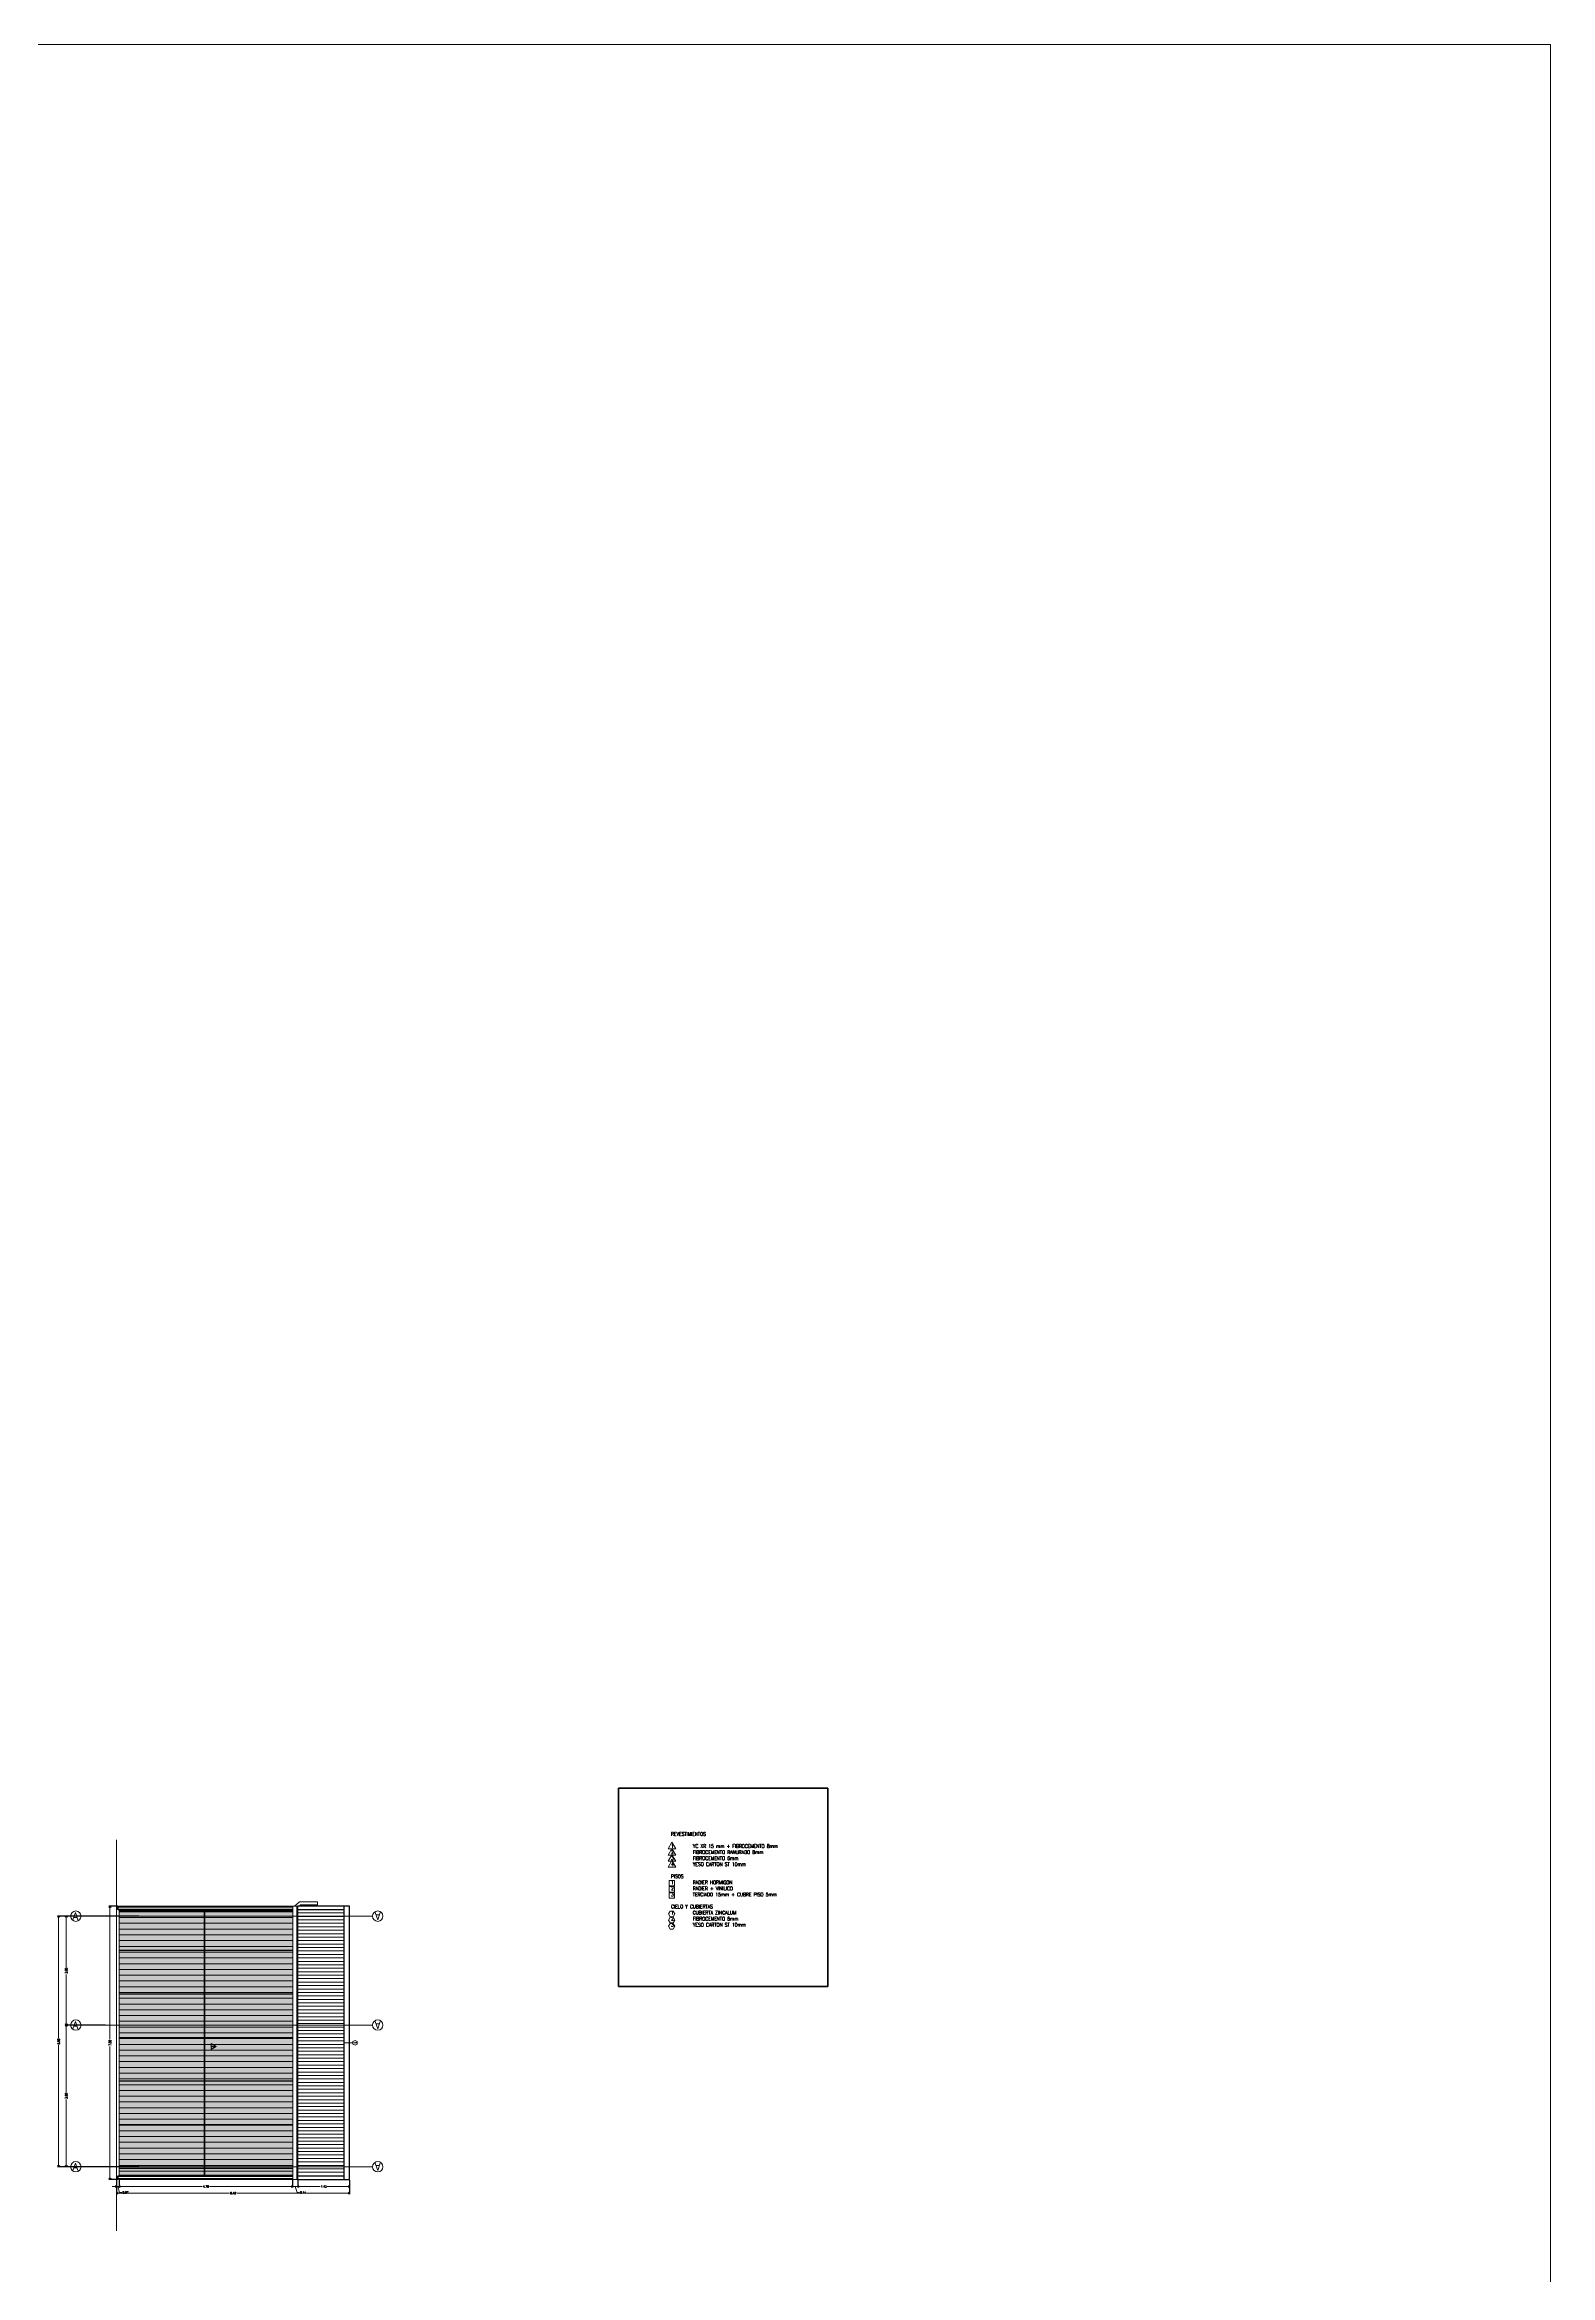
# Model space of a CAD drawing. Header units: metres. Extents: x -2 to 612, y -64 to 156.
# Drawn here: x 485.6 to 527.1, y 20.3 to 81.8 of the extents above; entities that cross this region are included whole.
import ezdxf
from ezdxf.enums import TextEntityAlignment as Align

# ---------------------------------------------------------------- set-up
doc = ezdxf.new("R2010")
doc.units = ezdxf.units.M
doc.header["$LTSCALE"] = 5
doc.header["$MEASUREMENT"] = 0
doc.layers.get('0').update_dxf_attribs({"color": 30})
doc.layers.get('DEFPOINTS').update_dxf_attribs({"color": 210})
for name, color, linetype, lineweight in [('A-ANNO-DIMS', 3, 'Continuous', 18), ('A-ANNO-NOTE', 7, 'Continuous', 35), ('A-ANNO-SYMB', 3, 'Continuous', 18), ('A-ANNO-TEXT', 3, 'Continuous', 18), ('A-ELEV-MBE1', 7, 'Continuous', 35), ('A-ELEV-MBE2', 4, 'Continuous', 25), ('A-FLOR-PATT', 8, 'Continuous', 18)]:
    doc.layers.add(name, color=color, linetype=linetype, lineweight=lineweight)
doc.styles.add('E-ROMANS', font='romans.shx', dxfattribs={"width": 0.8})
doc.dimstyles.new('E-0050_ARW_12', dxfattribs={"dimscale": 0.001, "dimtxt": 60, "dimasz": 60, "dimexe": 30, "dimexo": 20, "dimgap": 30, "dimtad": 0, "dimzin": 0, "dimdsep": 46, "dimtxsty": 'E-ROMANS', "dimblk": 'OPEN90', "dimcen": 30, "dimclrd": 256, "dimclre": 256, "dimclrt": 256, "dimadec": 0, "dimazin": 0, "dimtfac": 1, "dimtmove": 1, "dimatfit": 3, "dimldrblk": 'OPEN90', "dimfxl": 1, "dimtfill": 1, "dimtolj": 1, "dimtzin": 0, "dimlwd": -1, "dimarcsym": 0})

# ---------------------------------------------------------------- blocks, each defined once
blk = doc.blocks.new('_Open90')
at = {"color": 0, "linetype": 'ByBlock', "lineweight": -2}
for p, q in [((0, 0), (-1, 0)), ((-0.5, 0.5), (0, 0)), ((0, 0), (-0.5, -0.5))]:
    blk.add_line(p, q, dxfattribs=at)
blk = doc.blocks.new('*D1318')
at = {"layer": 'A-ANNO-DIMS', "lineweight": -2, "transparency": 16777216}
for p, q in [((486.44, 30.201), (486.167, 30.201)), ((486.44, 27.202), (486.167, 27.202))]:
    blk.add_line(p, q, dxfattribs=at)
at = {"layer": 'A-ANNO-DIMS', "transparency": 16777216}
for p, q in [((486.197, 30.141), (486.197, 28.805)), ((486.197, 27.262), (486.197, 28.598))]:
    blk.add_line(p, q, dxfattribs=at)
at = {"layer": 'DEFPOINTS', "color": 0, "transparency": 16777216}
for p in [(486.46, 30.201), (486.197, 27.202), (486.46, 27.202)]:
    blk.add_point(p, dxfattribs=at)
at = {"layer": 'A-ANNO-DIMS', "transparency": 16777216, "xscale": 0.06, "yscale": 0.06, "zscale": 0.06}
for p, rotation in [((486.197, 30.201), 90), ((486.197, 27.202), 270)]:
    blk.add_blockref('_Open90', p, dxfattribs=dict(at, rotation=rotation))
at = {"layer": 'A-ANNO-DIMS', "transparency": 16777216, "insert": (486.197, 28.702), "char_height": 0.06, "attachment_point": 5, "rotation": 90, "style": 'E-ROMANS', "bg_fill": 3, "box_fill_scale": 1.25, "bg_fill_color": 256, "bg_fill_true_color": 13158600, "bg_fill_transparency": 0}
blk.add_mtext('\\A1;3.00', dxfattribs=at)
blk = doc.blocks.new('*D1319')
at = {"layer": 'A-ANNO-DIMS', "lineweight": -2, "transparency": 16777216}
for p, q in [((487.281, 27.202), (486.167, 27.202)), ((488.196, 23.299), (486.167, 23.299))]:
    blk.add_line(p, q, dxfattribs=at)
at = {"layer": 'A-ANNO-DIMS', "transparency": 16777216}
for p, q in [((486.197, 27.142), (486.197, 25.354)), ((486.197, 23.359), (486.197, 25.147))]:
    blk.add_line(p, q, dxfattribs=at)
at = {"layer": 'DEFPOINTS', "color": 0, "transparency": 16777216}
for p in [(487.301, 27.202), (486.197, 23.299), (488.216, 23.299)]:
    blk.add_point(p, dxfattribs=at)
at = {"layer": 'A-ANNO-DIMS', "transparency": 16777216, "xscale": 0.06, "yscale": 0.06, "zscale": 0.06}
for p, rotation in [((486.197, 27.202), 90), ((486.197, 23.299), 270)]:
    blk.add_blockref('_Open90', p, dxfattribs=dict(at, rotation=rotation))
at = {"layer": 'A-ANNO-DIMS', "transparency": 16777216, "insert": (486.197, 25.251), "char_height": 0.06, "attachment_point": 5, "rotation": 90, "style": 'E-ROMANS', "bg_fill": 3, "box_fill_scale": 1.25, "bg_fill_color": 256, "bg_fill_true_color": 13158600, "bg_fill_transparency": 0}
blk.add_mtext('\\A1;3.90', dxfattribs=at)
blk = doc.blocks.new('*D1320')
at = {"layer": 'A-ANNO-DIMS', "lineweight": -2, "transparency": 16777216}
for p, q in [((488.196, 30.201), (485.957, 30.201)), ((487.281, 23.299), (485.957, 23.299))]:
    blk.add_line(p, q, dxfattribs=at)
at = {"layer": 'A-ANNO-DIMS', "transparency": 16777216}
for p, q in [((485.987, 30.141), (485.987, 26.852)), ((485.987, 23.359), (485.987, 26.648))]:
    blk.add_line(p, q, dxfattribs=at)
at = {"layer": 'DEFPOINTS', "color": 0, "transparency": 16777216}
for p in [(488.216, 30.201), (485.987, 23.299), (487.301, 23.299)]:
    blk.add_point(p, dxfattribs=at)
at = {"layer": 'A-ANNO-DIMS', "transparency": 16777216, "xscale": 0.06, "yscale": 0.06, "zscale": 0.06}
for p, rotation in [((485.987, 30.201), 90), ((485.987, 23.299), 270)]:
    blk.add_blockref('_Open90', p, dxfattribs=dict(at, rotation=rotation))
at = {"layer": 'A-ANNO-DIMS', "transparency": 16777216, "insert": (485.987, 26.75), "char_height": 0.06, "attachment_point": 5, "rotation": 90, "style": 'E-ROMANS', "bg_fill": 3, "box_fill_scale": 1.25, "bg_fill_color": 256, "bg_fill_true_color": 13158600, "bg_fill_transparency": 0}
blk.add_mtext('\\A1;6.90', dxfattribs=at)
blk = doc.blocks.new('*D1537')
at = {"layer": 'A-ANNO-DIMS', "transparency": 16777216}
for p, q in [((487.524, 22.755), (487.464, 22.755)), ((487.617, 22.755), (487.667, 22.59)), ((487.71, 22.755), (487.77, 22.755)), ((487.667, 22.59), (487.727, 22.59))]:
    blk.add_line(p, q, dxfattribs=at)
at = {"layer": 'A-ANNO-DIMS', "lineweight": -2, "transparency": 16777216}
for p, q in [((487.584, 22.942), (487.584, 22.725)), ((487.65, 22.931), (487.65, 22.725))]:
    blk.add_line(p, q, dxfattribs=at)
at = {"layer": 'DEFPOINTS', "color": 0, "transparency": 16777216}
for p in [(487.584, 22.962), (487.65, 22.951)]:
    blk.add_point(p, dxfattribs=at)
at = {"layer": 'A-ANNO-DIMS', "transparency": 16777216, "insert": (487.83, 22.59), "char_height": 0.06, "attachment_point": 5, "style": 'E-ROMANS', "bg_fill": 3, "box_fill_scale": 1.25, "bg_fill_color": 256, "bg_fill_true_color": 13158600, "bg_fill_transparency": 0}
blk.add_mtext('\\A1;0.07', dxfattribs=at)
at = {"layer": 'A-ANNO-DIMS', "transparency": 16777216}
blk.add_line((487.584, 22.755), (487.65, 22.755), dxfattribs=at)
blk.add_line((487.584, 22.755), (487.65, 22.755), dxfattribs=at)
at = {"layer": 'DEFPOINTS', "color": 0, "transparency": 16777216}
blk.add_point((487.65, 22.755), dxfattribs=at)
at = {"layer": 'A-ANNO-DIMS', "transparency": 16777216, "xscale": 0.06, "yscale": 0.06, "zscale": 0.06}
blk.add_blockref('_Open90', (487.584, 22.755), dxfattribs=at)
at = {"layer": 'A-ANNO-DIMS', "transparency": 16777216, "xscale": 0.06, "yscale": 0.06, "zscale": 0.06, "rotation": 180}
blk.add_blockref('_Open90', (487.65, 22.755), dxfattribs=at)
blk = doc.blocks.new('*D1538')
at = {"layer": 'A-ANNO-DIMS', "lineweight": -2, "transparency": 16777216}
for p, q in [((487.65, 22.931), (487.65, 22.725)), ((492.434, 22.931), (492.434, 22.725))]:
    blk.add_line(p, q, dxfattribs=at)
at = {"layer": 'A-ANNO-DIMS', "transparency": 16777216}
for p, q in [((487.71, 22.755), (489.939, 22.755)), ((492.374, 22.755), (490.145, 22.755))]:
    blk.add_line(p, q, dxfattribs=at)
at = {"layer": 'DEFPOINTS', "color": 0, "transparency": 16777216}
for p in [(487.65, 22.951), (492.434, 22.951), (492.434, 22.755)]:
    blk.add_point(p, dxfattribs=at)
at = {"layer": 'A-ANNO-DIMS', "transparency": 16777216, "xscale": 0.06, "yscale": 0.06, "zscale": 0.06, "rotation": 180}
blk.add_blockref('_Open90', (487.65, 22.755), dxfattribs=at)
at = {"layer": 'A-ANNO-DIMS', "transparency": 16777216, "xscale": 0.06, "yscale": 0.06, "zscale": 0.06}
blk.add_blockref('_Open90', (492.434, 22.755), dxfattribs=at)
at = {"layer": 'A-ANNO-DIMS', "transparency": 16777216, "insert": (490.042, 22.755), "char_height": 0.06, "attachment_point": 5, "style": 'E-ROMANS', "bg_fill": 3, "box_fill_scale": 1.25, "bg_fill_color": 256, "bg_fill_true_color": 13158600, "bg_fill_transparency": 0}
blk.add_mtext('\\A1;4.78', dxfattribs=at)
blk = doc.blocks.new('*D1539')
at = {"layer": 'A-ANNO-DIMS', "transparency": 16777216}
for p, q in [((492.374, 22.755), (492.314, 22.755)), ((492.504, 22.755), (492.554, 22.59)), ((492.634, 22.755), (492.694, 22.755)), ((492.554, 22.59), (492.614, 22.59))]:
    blk.add_line(p, q, dxfattribs=at)
at = {"layer": 'A-ANNO-DIMS', "lineweight": -2, "transparency": 16777216}
for p, q in [((492.434, 22.931), (492.434, 22.725)), ((492.574, 22.931), (492.574, 22.725))]:
    blk.add_line(p, q, dxfattribs=at)
at = {"layer": 'DEFPOINTS', "color": 0, "transparency": 16777216}
for p in [(492.434, 22.951), (492.574, 22.951)]:
    blk.add_point(p, dxfattribs=at)
at = {"layer": 'A-ANNO-DIMS', "transparency": 16777216, "insert": (492.718, 22.59), "char_height": 0.06, "attachment_point": 5, "style": 'E-ROMANS', "bg_fill": 3, "box_fill_scale": 1.25, "bg_fill_color": 256, "bg_fill_true_color": 13158600, "bg_fill_transparency": 0}
blk.add_mtext('\\A1;0.14', dxfattribs=at)
at = {"layer": 'A-ANNO-DIMS', "transparency": 16777216}
blk.add_line((492.434, 22.755), (492.574, 22.755), dxfattribs=at)
blk.add_line((492.434, 22.755), (492.574, 22.755), dxfattribs=at)
at = {"layer": 'DEFPOINTS', "color": 0, "transparency": 16777216}
blk.add_point((492.574, 22.755), dxfattribs=at)
at = {"layer": 'A-ANNO-DIMS', "transparency": 16777216, "xscale": 0.06, "yscale": 0.06, "zscale": 0.06}
blk.add_blockref('_Open90', (492.434, 22.755), dxfattribs=at)
at = {"layer": 'A-ANNO-DIMS', "transparency": 16777216, "xscale": 0.06, "yscale": 0.06, "zscale": 0.06, "rotation": 180}
blk.add_blockref('_Open90', (492.574, 22.755), dxfattribs=at)
blk = doc.blocks.new('*D1540')
at = {"layer": 'A-ANNO-DIMS', "lineweight": -2, "transparency": 16777216}
for p, q in [((492.574, 22.931), (492.574, 22.725)), ((494.003, 22.931), (494.003, 22.725))]:
    blk.add_line(p, q, dxfattribs=at)
at = {"layer": 'A-ANNO-DIMS', "transparency": 16777216}
for p, q in [((492.634, 22.755), (493.189, 22.755)), ((493.943, 22.755), (493.389, 22.755))]:
    blk.add_line(p, q, dxfattribs=at)
at = {"layer": 'DEFPOINTS', "color": 0, "transparency": 16777216}
for p in [(492.574, 22.951), (494.003, 22.951), (494.003, 22.755)]:
    blk.add_point(p, dxfattribs=at)
at = {"layer": 'A-ANNO-DIMS', "transparency": 16777216, "xscale": 0.06, "yscale": 0.06, "zscale": 0.06, "rotation": 180}
blk.add_blockref('_Open90', (492.574, 22.755), dxfattribs=at)
at = {"layer": 'A-ANNO-DIMS', "transparency": 16777216, "xscale": 0.06, "yscale": 0.06, "zscale": 0.06}
blk.add_blockref('_Open90', (494.003, 22.755), dxfattribs=at)
at = {"layer": 'A-ANNO-DIMS', "transparency": 16777216, "insert": (493.289, 22.755), "char_height": 0.06, "attachment_point": 5, "style": 'E-ROMANS', "bg_fill": 3, "box_fill_scale": 1.25, "bg_fill_color": 256, "bg_fill_true_color": 13158600, "bg_fill_transparency": 0}
blk.add_mtext('\\A1;1.43', dxfattribs=at)
blk = doc.blocks.new('*D909')
at = {"layer": 'A-ANNO-DIMS', "lineweight": -2, "transparency": 16777216}
for p, q in [((487.584, 22.942), (487.584, 22.541)), ((494.003, 22.931), (494.003, 22.541))]:
    blk.add_line(p, q, dxfattribs=at)
at = {"layer": 'A-ANNO-DIMS', "transparency": 16777216}
for p, q in [((487.644, 22.571), (490.692, 22.571)), ((493.943, 22.571), (490.896, 22.571))]:
    blk.add_line(p, q, dxfattribs=at)
at = {"layer": 'DEFPOINTS', "color": 0, "transparency": 16777216}
for p in [(487.584, 22.962), (494.003, 22.951), (494.003, 22.571)]:
    blk.add_point(p, dxfattribs=at)
at = {"layer": 'A-ANNO-DIMS', "transparency": 16777216, "xscale": 0.06, "yscale": 0.06, "zscale": 0.06, "rotation": 180}
blk.add_blockref('_Open90', (487.584, 22.571), dxfattribs=at)
at = {"layer": 'A-ANNO-DIMS', "transparency": 16777216, "xscale": 0.06, "yscale": 0.06, "zscale": 0.06}
blk.add_blockref('_Open90', (494.003, 22.571), dxfattribs=at)
at = {"layer": 'A-ANNO-DIMS', "transparency": 16777216, "insert": (490.794, 22.571), "char_height": 0.06, "attachment_point": 5, "style": 'E-ROMANS', "bg_fill": 3, "box_fill_scale": 1.25, "bg_fill_color": 256, "bg_fill_true_color": 13158600, "bg_fill_transparency": 0}
blk.add_mtext('\\A1;6.42', dxfattribs=at)
blk = doc.blocks.new('*D1541')
at = {"layer": 'A-ANNO-DIMS', "lineweight": -2, "transparency": 16777216}
for p, q in [((487.63, 30.473), (487.369, 30.473)), ((487.63, 22.951), (487.369, 22.951))]:
    blk.add_line(p, q, dxfattribs=at)
at = {"layer": 'A-ANNO-DIMS', "transparency": 16777216}
for p, q in [((487.399, 30.413), (487.399, 26.815)), ((487.399, 23.011), (487.399, 26.608))]:
    blk.add_line(p, q, dxfattribs=at)
at = {"layer": 'DEFPOINTS', "color": 0, "transparency": 16777216}
for p in [(487.65, 30.473), (487.399, 22.951), (487.65, 22.951)]:
    blk.add_point(p, dxfattribs=at)
at = {"layer": 'A-ANNO-DIMS', "transparency": 16777216, "xscale": 0.06, "yscale": 0.06, "zscale": 0.06}
for p, rotation in [((487.399, 30.473), 90), ((487.399, 22.951), 270)]:
    blk.add_blockref('_Open90', p, dxfattribs=dict(at, rotation=rotation))
at = {"layer": 'A-ANNO-DIMS', "transparency": 16777216, "insert": (487.399, 26.712), "char_height": 0.06, "attachment_point": 5, "rotation": 90, "style": 'E-ROMANS', "bg_fill": 3, "box_fill_scale": 1.25, "bg_fill_color": 256, "bg_fill_true_color": 13158600, "bg_fill_transparency": 0}
blk.add_mtext('\\A1;7.52', dxfattribs=at)

msp = doc.modelspace()

# ---------------------------------------------------------------- hatches: boundary and pattern name
at = {"layer": 'A-FLOR-PATT'}
h = msp.add_hatch(color=256, dxfattribs=at)
h.paths.add_polyline_path([(490.00409, 30.36158), (487.65009, 30.36158), (487.65009, 29.26258), (490.00409, 29.26258)])
h.paths.add_polyline_path([(492.4345, 30.36158), (490.00409, 30.36158), (490.00409, 29.26258), (492.4345, 29.26258)])
h.paths.add_polyline_path([(492.4345, 29.26258), (490.00409, 29.26258), (490.00409, 28.06258), (492.4345, 28.06258)])
h.paths.add_polyline_path([(490.00409, 29.26258), (487.65009, 29.26258), (487.65009, 28.06258), (490.00409, 28.06258)])
h.paths.add_polyline_path([(490.00409, 28.06258), (487.65009, 28.06258), (487.65009, 26.86258), (490.00409, 26.86258)])
h.paths.add_polyline_path([(492.4345, 28.06258), (490.00409, 28.06258), (490.00409, 26.86258), (492.4345, 26.86258)])
h.paths.add_polyline_path([(492.4345, 26.86258), (490.00409, 26.86258), (490.00409, 25.66258), (492.4345, 25.66258)])
h.paths.add_polyline_path([(490.00409, 26.86258), (487.65009, 26.86258), (487.65009, 25.66258), (490.00409, 25.66258)])
h.paths.add_polyline_path([(490.00409, 25.66258), (487.65009, 25.66258), (487.65009, 24.46258), (490.00409, 24.46258)])
h.paths.add_polyline_path([(492.4345, 25.66258), (490.00409, 25.66258), (490.00409, 24.46258), (492.4345, 24.46258)])
h.paths.add_polyline_path([(492.4345, 24.46258), (490.00409, 24.46258), (490.00409, 23.26258), (492.4345, 23.26258)])
h.paths.add_polyline_path([(490.00409, 24.46258), (487.65009, 24.46258), (487.65009, 23.26258), (490.00409, 23.26258)])
h.paths.add_polyline_path([(490.00409, 23.26258), (487.65009, 23.26258), (487.65009, 23.06153), (490.00409, 23.06153)])
h.paths.add_polyline_path([(492.4345, 23.26258), (490.00409, 23.26258), (490.00409, 23.06153), (492.4345, 23.06153)])
h = msp.add_hatch(dxfattribs=at)
h.set_pattern_fill('LINE', color=256, scale=0.03, angle=90, style=0)
h.set_pattern_definition([(7e-15, (1134.81827, 4e-14), (1e-17, -0.09525), [])])
h.paths.add_polyline_path([(493.85331, 30.37258), (493.85331, 23.05052), (492.5745, 23.05052), (492.5745, 30.37258)])

# ---------------------------------------------------------------- linework, layer by layer
at = {"layer": 'A-ANNO-DIMS'}
for points in [[(492.488, 30.47258), (492.62035, 30.59172), (493.12035, 30.59172), (493.12035, 30.51672)], [(492.6001, 30.47258), (492.64913, 30.51672), (493.12035, 30.51672)]]:
    msp.add_lwpolyline(points, dxfattribs=at)
at = {"layer": 'A-ANNO-NOTE'}
msp.add_lwpolyline([(501.41182, 33.72514), (507.17484, 33.72514), (507.17484, 28.26408), (501.41182, 28.26408)], close=True, dxfattribs=at)
at = {"layer": 'A-ANNO-SYMB'}
for p, q in [((486.60264, 30.20104), (494.63484, 30.20104)), ((487.65009, 30.47258), (492.5745, 30.47258)), ((492.4345, 22.95052), (492.4345, 30.47258)), ((492.5745, 30.47258), (492.5745, 22.95052)), ((486.60264, 27.20204), (494.63485, 27.20204)), ((486.60264, 23.29904), (494.63484, 23.29904)), ((487.65009, 22.95052), (492.4345, 22.95052)), ((492.5745, 22.95052), (492.4345, 22.95052))]:
    msp.add_line(p, q, dxfattribs=at)
for points in [[(487.58409, 21.53218), (487.58409, 32.3019)], [(487.65009, 30.45893), (487.65009, 30.47258)], [(487.65009, 23.0392), (487.65009, 30.38393)], [(487.65009, 22.95052), (487.65009, 22.9642)]]:
    msp.add_lwpolyline(points, dxfattribs=at)
for centre in [(494.77787, 30.20104), (494.77788, 27.20204), (494.77787, 23.29904)]:
    msp.add_circle(centre, 0.14303, dxfattribs=at)
at = {"layer": 'A-ANNO-TEXT'}
msp.add_line((493.85331, 26.71155), (494.09411, 26.71155), dxfattribs=at)
for points in [[(502.8819, 32.2353), (502.77731, 32.05415), (502.98648, 32.05415)], [(502.8819, 32.06294), (502.77731, 31.88179), (502.98648, 31.88179)], [(502.8819, 31.89459), (502.77731, 31.71344), (502.98648, 31.71344)], [(502.8819, 31.73025), (502.77731, 31.5491), (502.98648, 31.5491)], [(502.80435, 31.18439), (502.95435, 31.18439), (502.95435, 31.03439), (502.80435, 31.03439)], [(502.80435, 31.01605), (502.95435, 31.01605), (502.95435, 30.86605), (502.80435, 30.86605)], [(502.80435, 30.8477), (502.95435, 30.8477), (502.95435, 30.6977), (502.80435, 30.6977)], [(502.92027, 30.18472), (502.96516, 30.26247), (502.92027, 30.34021), (502.8305, 30.34021), (502.78561, 30.26247), (502.8305, 30.18472)], [(502.92027, 30.01638), (502.96516, 30.09412), (502.92027, 30.17187), (502.8305, 30.17187), (502.78561, 30.09412), (502.8305, 30.01638)], [(502.92027, 29.84402), (502.96516, 29.92176), (502.92027, 29.99951), (502.8305, 29.99951), (502.78561, 29.92176), (502.8305, 29.84402)], [(490.32455, 26.61111), (490.18869, 26.68954), (490.18869, 26.53267)], [(494.09411, 26.74522), (494.15242, 26.77888), (494.21073, 26.74522), (494.21073, 26.67789), (494.15242, 26.64422), (494.09411, 26.67789)]]:
    msp.add_lwpolyline(points, close=True, dxfattribs=at)
at = {"layer": 'A-ELEV-MBE1'}
for p, q in [((487.65009, 30.36158), (492.4345, 30.36158)), ((490.00409, 30.45893), (490.00409, 30.47258)), ((490.00409, 23.0392), (490.00409, 30.38393)), ((492.5545, 30.47258), (492.5545, 22.95052)), ((492.4345, 23.06153), (487.65009, 23.06153)), ((490.00409, 22.95052), (490.00409, 22.9642)), ((492.4345, 23.06153), (492.4345, 23.06153))]:
    msp.add_line(p, q, dxfattribs=at)
for points in [[(487.58409, 30.46158), (487.65009, 30.46158)], [(492.4345, 30.45893), (487.61833, 30.45893), (487.61833, 30.38393), (492.4345, 30.38393)], [(487.58409, 22.96153), (487.65009, 22.96153)], [(492.4345, 23.0392), (487.61833, 23.0392), (487.61833, 22.9642), (492.4345, 22.9642)]]:
    msp.add_lwpolyline(points, dxfattribs=at)
at = {"layer": 'A-ELEV-MBE2'}
for p, q in [((494.00331, 30.47258), (492.5745, 30.47258)), ((493.85331, 30.37258), (492.5745, 30.37258)), ((493.85331, 22.95052), (493.85331, 30.47258)), ((494.00331, 22.95052), (494.00331, 30.47258)), ((487.65009, 29.26258), (492.4345, 29.26258)), ((487.65009, 28.06258), (492.4345, 28.06258)), ((487.65009, 26.86258), (492.4345, 26.86258)), ((487.65009, 25.66258), (492.4345, 25.66258)), ((487.65009, 24.46258), (492.4345, 24.46258)), ((487.65009, 23.26258), (492.4345, 23.26258)), ((492.5745, 23.05052), (493.85331, 23.05052)), ((492.5745, 22.95052), (494.00331, 22.95052))]:
    msp.add_line(p, q, dxfattribs=at)

# ---------------------------------------------------------------- texts
at = {"layer": 'A-ANNO-TEXT', "style": 'E-ROMANS'}
for s, insert, char_height, attachment_point, rotation in [('\\pi-0.6,l0.6,t0.6;REVESTIMIENTOS\\P\\P1^IYC XR 15 mm + FIBROCEMENTO 8mm\\P2^IFIBROCEMENTO RANURADO 8mm\\P3^IFIBROCEMENTO 6mm\\P4^IYESO CARTON ST 10mm\\P\\PPISOS\\P1^IRADIER HORMIGON\\P2^IRADIER + VINILICO\\P3^ITERCIADO 15mm + CUBRE PISO 5mm\\P\\PCIELO Y CUBIERTAS\\P1^ICUBIERTA ZINCALUM\\P2^IFIBROCEMENTO 6mm\\P3^IYESO CARTON ST 10mm', (502.85921, 32.51466), 0.1, 1, 359.9995248), ('\\pi-0.45,l0.45,t0.45;2', (490.2413, 26.61111), 0.075, 5, 270.0004752), ('\\pi-0.45,l0.45,t0.45;1', (494.15242, 26.71155), 0.075, 5, 269.9995248)]:
    msp.add_mtext(s, dxfattribs=dict(at, insert=insert, char_height=char_height, attachment_point=attachment_point, rotation=rotation))
for p in [(494.77787, 30.20104), (494.77788, 27.20204), (494.77787, 23.29904)]:
    msp.add_attdef('A', text='0.00', height=0.2, rotation=180, dxfattribs=at).set_placement(p, align=Align.MIDDLE_CENTER)

# ---------------------------------------------------------------- next in the draw order: dimensions: what is measured, and where the dimension line sits
at = {"layer": 'A-ANNO-DIMS'}
dim = msp.add_linear_dim(base=(486.19738, 27.20204), p1=(486.45961, 30.20104), p2=(486.45961, 27.20204), angle=90, dimstyle='E-0050_ARW_12', dxfattribs=at)
dim.commit()
dim.dimension.update_dxf_attribs({"geometry": '*D1318', "text_midpoint": (486.19738, 28.70154)})

# ---------------------------------------------------------------- next in the draw order: dimensions: what is measured, and where the dimension line sits
dim = msp.add_linear_dim(base=(486.19738, 23.29904), p1=(487.30051, 27.20204), p2=(488.21588, 23.29904), angle=90, dimstyle='E-0050_ARW_12', dxfattribs=at)
dim.commit()
dim.dimension.update_dxf_attribs({"geometry": '*D1319', "text_midpoint": (486.19738, 25.25054)})

# ---------------------------------------------------------------- next in the draw order: dimensions: what is measured, and where the dimension line sits
dim = msp.add_linear_dim(base=(485.98702, 23.29904), p1=(488.216, 30.20104), p2=(487.30051, 23.29904), angle=90, dimstyle='E-0050_ARW_12', dxfattribs=at)
dim.commit()
dim.dimension.update_dxf_attribs({"geometry": '*D1320', "text_midpoint": (485.98702, 26.75004)})

# ---------------------------------------------------------------- next in the draw order: hatches: boundary and pattern name
at = {"layer": 'A-FLOR-PATT'}
h = msp.add_hatch(dxfattribs=at)
h.set_pattern_fill('LINE', color=256, scale=0.05, style=0)
h.set_pattern_definition([(0, (5, 0), (0, 0.15875), [])])
h.paths.add_polyline_path([(490.00409, 30.36158), (487.65009, 30.36158), (487.65009, 29.26258), (490.00409, 29.26258)])
h.paths.add_polyline_path([(492.4345, 30.36158), (490.00409, 30.36158), (490.00409, 29.26258), (492.4345, 29.26258)])
h.paths.add_polyline_path([(492.4345, 29.26258), (490.00409, 29.26258), (490.00409, 28.06258), (492.4345, 28.06258)])
h.paths.add_polyline_path([(490.00409, 29.26258), (487.65009, 29.26258), (487.65009, 28.06258), (490.00409, 28.06258)])
h.paths.add_polyline_path([(490.00409, 28.06258), (487.65009, 28.06258), (487.65009, 26.86258), (490.00409, 26.86258)])
h.paths.add_polyline_path([(492.4345, 28.06258), (490.00409, 28.06258), (490.00409, 26.86258), (492.4345, 26.86258)])
h.paths.add_polyline_path([(492.4345, 26.86258), (490.00409, 26.86258), (490.00409, 25.66258), (492.4345, 25.66258)])
h.paths.add_polyline_path([(490.00409, 26.86258), (487.65009, 26.86258), (487.65009, 25.66258), (490.00409, 25.66258)])
h.paths.add_polyline_path([(490.00409, 25.66258), (487.65009, 25.66258), (487.65009, 24.46258), (490.00409, 24.46258)])
h.paths.add_polyline_path([(492.4345, 25.66258), (490.00409, 25.66258), (490.00409, 24.46258), (492.4345, 24.46258)])
h.paths.add_polyline_path([(492.4345, 24.46258), (490.00409, 24.46258), (490.00409, 23.26258), (492.4345, 23.26258)])
h.paths.add_polyline_path([(490.00409, 24.46258), (487.65009, 24.46258), (487.65009, 23.26258), (490.00409, 23.26258)])
h.paths.add_polyline_path([(490.00409, 23.26258), (487.65009, 23.26258), (487.65009, 23.06153), (490.00409, 23.06153)])
h.paths.add_polyline_path([(492.4345, 23.26258), (490.00409, 23.26258), (490.00409, 23.06153), (492.4345, 23.06153)])

# ---------------------------------------------------------------- next in the draw order: linework, layer by layer
at = {"layer": 'A-ANNO-SYMB'}
for centre in [(486.45961, 30.20104), (486.45961, 27.20204), (486.45961, 23.29904)]:
    msp.add_circle(centre, 0.14303, dxfattribs=at)

# ---------------------------------------------------------------- next in the draw order: texts
at = {"layer": 'A-ANNO-TEXT', "style": 'E-ROMANS'}
for p in [(486.44813, 30.20104), (486.44813, 27.20204), (486.44813, 23.29904)]:
    msp.add_attdef('A', text='0.00', height=0.2, dxfattribs=at).set_placement(p, align=Align.MIDDLE_CENTER)

# ---------------------------------------------------------------- next in the draw order: dimensions: what is measured, and where the dimension line sits
at = {"layer": 'A-ANNO-DIMS'}
dim = msp.add_linear_dim(base=(487.65009, 22.75459), p1=(487.58409, 22.96153), p2=(487.65009, 22.95052), dimstyle='E-0050_ARW_12', dxfattribs=at)
dim.commit()
dim.dimension.update_dxf_attribs({"geometry": '*D1537', "text_midpoint": (487.75659, 22.58959)})

# ---------------------------------------------------------------- next in the draw order: dimensions: what is measured, and where the dimension line sits
dim = msp.add_linear_dim(base=(492.4345, 22.75459), p1=(487.65009, 22.95052), p2=(492.4345, 22.95052), dimstyle='E-0050_ARW_12', dxfattribs=at)
dim.commit()
dim.dimension.update_dxf_attribs({"geometry": '*D1538', "text_midpoint": (490.0423, 22.75459)})

# ---------------------------------------------------------------- next in the draw order: dimensions: what is measured, and where the dimension line sits
dim = msp.add_linear_dim(base=(492.5745, 22.75459), p1=(492.4345, 22.95052), p2=(492.5745, 22.95052), dimstyle='E-0050_ARW_12', dxfattribs=at)
dim.commit()
dim.dimension.update_dxf_attribs({"geometry": '*D1539', "text_midpoint": (492.644, 22.58959)})

# ---------------------------------------------------------------- next in the draw order: dimensions: what is measured, and where the dimension line sits
dim = msp.add_linear_dim(base=(494.00331, 22.75459), p1=(492.5745, 22.95052), p2=(494.00331, 22.95052), dimstyle='E-0050_ARW_12', dxfattribs=at)
dim.commit()
dim.dimension.update_dxf_attribs({"geometry": '*D1540', "text_midpoint": (493.2889, 22.75459)})

# ---------------------------------------------------------------- next in the draw order: dimensions: what is measured, and where the dimension line sits
dim = msp.add_linear_dim(base=(494.00331, 22.57064), p1=(487.58409, 22.96153), p2=(494.00331, 22.95052), dimstyle='E-0050_ARW_12', dxfattribs=at)
dim.commit()
dim.dimension.update_dxf_attribs({"geometry": '*D909', "text_midpoint": (490.7937, 22.57064)})

# ---------------------------------------------------------------- next in the draw order: dimensions: what is measured, and where the dimension line sits
dim = msp.add_linear_dim(base=(487.39927, 22.95052), p1=(487.65009, 30.47258), p2=(487.65009, 22.95052), angle=270, dimstyle='E-0050_ARW_12', dxfattribs=at)
dim.commit()
dim.dimension.update_dxf_attribs({"geometry": '*D1541', "text_midpoint": (487.39927, 26.71155)})

# ---------------------------------------------------------------- next in the draw order: linework, layer by layer
msp.add_lwpolyline([(428.82453, 81.7576), (527.08626, 81.7576), (527.08626, -40.89015), (428.82453, -40.89015)], close=True, dxfattribs=at)

doc.saveas('drawing.dxf')
